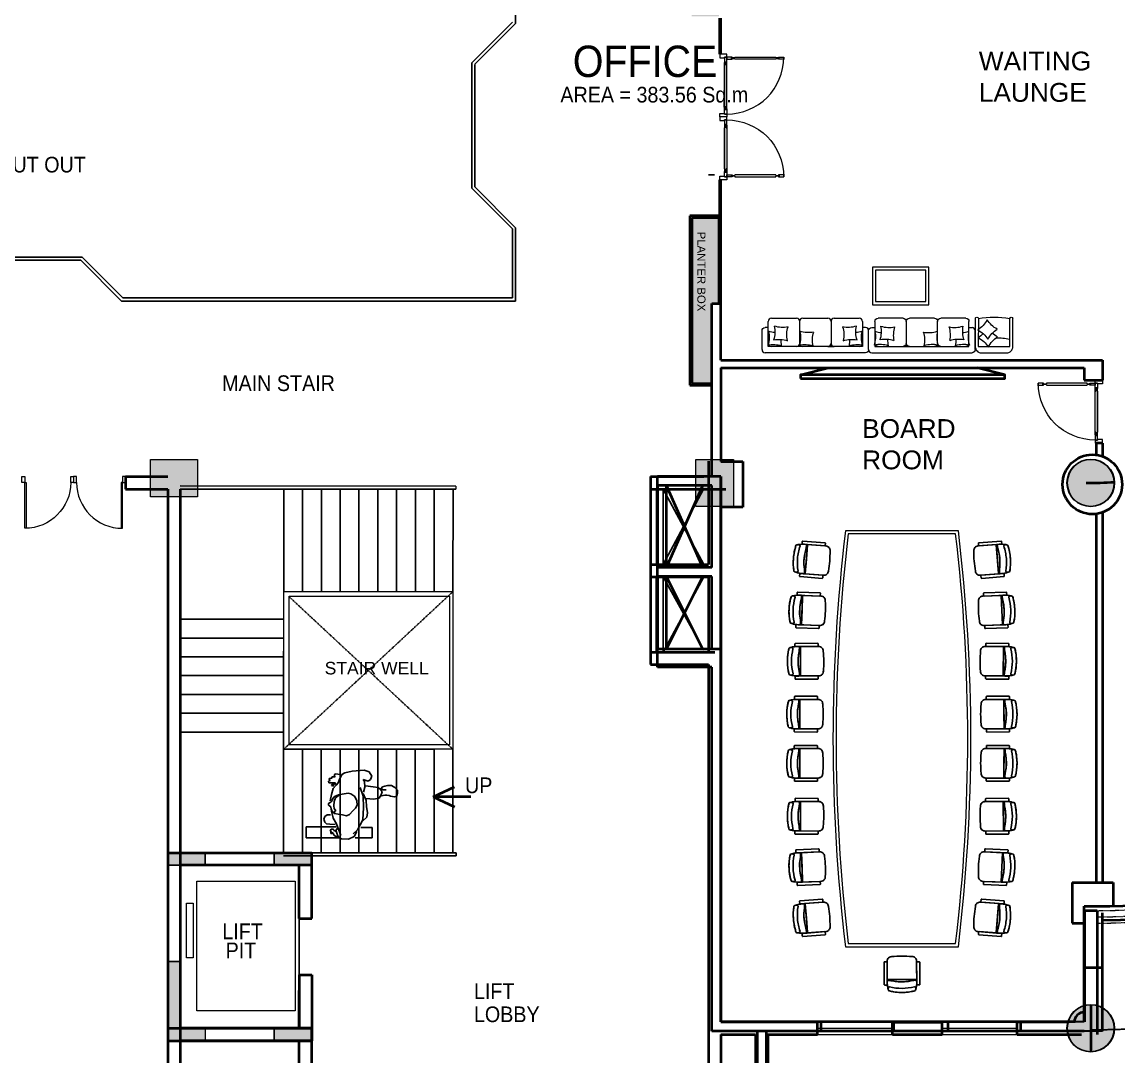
# Model space of a CAD drawing. Header units: inches. Extents: x 150067 to 167379, y -92057 to -49035.
# Drawn here: x 163583 to 165331, y -66422 to -64772 of the extents above; entities that cross this region are included whole.
import ezdxf

# ---------------------------------------------------------------- set-up
doc = ezdxf.new("R2010")
doc.units = ezdxf.units.IN
doc.header["$LTSCALE"] = 0.1
doc.header["$MEASUREMENT"] = 0
doc.linetypes.add('DASHED2', pattern=[0.375, 0.25, -0.125])
doc.linetypes.add('HIDDEN', pattern=[0.375, 0.25, -0.125])
for name, color, linetype, lineweight in [('_FURNITURE2', 30, 'Continuous', 25), ('DOOR', 10, 'Continuous', 15), ('FURN', 161, 'Continuous', 13), ('Layer4', 10, 'Continuous', 25), ('Plastered Wall', 1, 'Continuous', 0), ('STAIR', 142, 'Continuous', 25), ('thin ha', 253, 'Continuous', 5), ('wall', 6, 'Continuous', 40), ('win', 102, 'Continuous', 20)]:
    doc.layers.add(name, color=color, linetype=linetype, lineweight=lineweight)
for name, color, linetype in [('Doors & windows', 232, 'Continuous'), ('TEXT', 7, 'Continuous'), ('Wall IE', 1, 'Continuous')]:
    doc.layers.add(name, color=color, linetype=linetype)
doc.styles.add('1MM', font='arial.ttf', dxfattribs={"height": 1000})
doc.styles.add('DIM', font='arial.ttf', dxfattribs={"width": 0.7, "height": 1})
doc.styles.add('DUTCH', font='arial.ttf')

# ---------------------------------------------------------------- blocks, each defined once
blk = doc.blocks.new('A$C764D24B9')
at = {"layer": 'DOOR'}
for points in [[(0.056, 0.111), (0.083, 0.111), (0.083, 1), (0.056, 1)], [(0, 0), (0.056, 0), (0.056, 0.111), (0, 0.111)], [(0.944, 0), (1, 0), (1, 0.111), (0.944, 0.111)]]:
    blk.add_lwpolyline(points, close=True, dxfattribs=at)
blk.add_arc((0.056, 0.111), 0.889, 0, 90, dxfattribs=at)
blk = doc.blocks.new('col')
at = {"layer": 'Layer4', "linetype": 'Continuous', "ltscale": 0.1}
blk.add_hatch(color=256, dxfattribs=at).paths.add_polyline_path([(3474.816, -1756.199), (3474.816, -1755.999), (3475.416, -1755.999), (3475.416, -1756.199)])
blk.add_lwpolyline([(3474.816, -1756.199), (3474.816, -1755.999), (3475.416, -1755.999), (3475.416, -1756.199)], close=True, dxfattribs=at)
blk = doc.blocks.new('yttu')
at = {"layer": 'thin ha', "linetype": 'Continuous', "lineweight": 20, "ltscale": 0.1}
blk.add_hatch(color=2, dxfattribs=at).paths.add_polyline_path([(-6879.58, -1156.369), (-6878.83, -1156.369), (-6878.83, -1156.969), (-6879.58, -1156.969)])
at = {"layer": 'thin ha', "color": 2, "linetype": 'Continuous', "lineweight": 20, "ltscale": 0.1}
blk.add_lwpolyline([(-6879.58, -1156.369), (-6878.83, -1156.369), (-6878.83, -1156.969), (-6879.58, -1156.969)], close=True, dxfattribs=at)
blk = doc.blocks.new('chair')
at = {"layer": '_FURNITURE2', "color": 8}
for p, q in [((7.9, 23.5), (37.6, 23.6)), ((37.1, 23.1), (37.2, 0.1)), ((37.1, 23.1), (37.3, -22.9)), ((39.7, 23.6), (37.6, 23.6)), ((37.2, 0.1), (37.3, -22.9)), ((37.8, -23.4), (8, -23.5)), ((37.8, -23.4), (39.8, -23.4))]:
    blk.add_line(p, q, dxfattribs=at)
for points in [[(37.8, -23.4, -0.414214), (37.3, -22.9), (37.2, 0.1), (37.1, 23.1, -0.414214), (37.6, 23.6), (7.9, 23.5, 0.419548), (0.7, 16.2, 0.022912), (0, 0, 0.022912), (0.8, -16.2, 0.419548), (8, -23.5)], [(8.9, 27.7), (8.9, 24.3, 0.414214), (9.7, 23.5), (45.1, 23.7, 0.414214), (45.9, 24.5), (45.9, 27.9, 0.414214), (45.1, 28.7), (9.7, 28.5, 0.414214)], [(52.4, -21.9, -0.077586), (50.8, -21.6, -0.283971), (49.1, -20.2, -0.119234), (49.1, -19.8, 0.061068), (51.5, 0.2, 0.061068), (49, 20.1, -0.119234), (49, 20.6, -0.283971), (50.6, 22, -0.077586), (52.3, 22.2, 0.081923), (41.8, 23.6), (39.7, 23.6, 0.281832), (38.6, 21.8, 0.029927), (39.1, 16.7, -0.051852), (40.9, 0.1, -0.051852), (39.2, -16.4, 0.029927), (38.7, -21.6, 0.281832), (39.8, -23.4), (42, -23.4, 0.081807)], [(55.6, -20, 0.060704), (58, 0.2, 0.060704), (55.5, 20.4, 0.260235), (54.3, 21.8, 0.174496), (50.6, 22, 0.168162), (49.5, 21.3, 0.174383), (49, 20.1, -0.061068), (51.5, 0.2, -0.061068), (49.1, -19.8, 0.174383), (49.6, -21, 0.168162), (50.8, -21.6, 0.077586), (52.4, -21.9, 0.095616), (54.4, -21.5, 0.260235)], [(9.1, -27.7), (9.1, -24.3, -0.414214), (9.9, -23.5), (45.3, -23.3, -0.414214), (46.1, -24.1), (46.1, -27.5, -0.414214), (45.3, -28.3), (9.9, -28.5, -0.414214)]]:
    blk.add_lwpolyline(points, format="xyb", close=True, dxfattribs=at)
for centre, radius, start, end in [((7.9, 16.3), 7.19, 90.1926, 181.2342), ((37.6, 23.1), 0.5, 90.1926, 180.1926), ((37.6, 23.1), 0.5, 90.1926, 180.1926), ((41.3, 21.4), 2.81, 125.9737, 198.9777), ((40.6, 21.9), 2, 117.2343, 180.1926), ((94.1, 23.8), 55.6, 183.4433, 194.0328), ((43.6, -337.2), 360.9, 89.7595, 90.6257), ((40.7, -16.9), 40.8, 73.5597, 83.8214), ((52.7, 19.2), 3.03, 23.05, 97.5606), ((-26.2, -0.1), 84.2, 10.1638, 14.0877), ((176.8, 0.6), 176.8, 174.9426, 180.1927), ((176.8, 0.6), 176.8, 180.1924, 185.4425), ((-36.1, -0.1), 77.1, 355.7818, 7.7602), ((-26.2, -0.1), 84.2, 359.0156, 10.1638), ((8, -16.3), 7.19, 179.1509, 270.1926), ((75.6, -22.6), 36.8, 168.6979, 178.212), ((-39.6, 0.1), 80.6, 348.924, 355.8165), ((-26.2, -0.1), 84.2, 346.2974, 350.853), ((-26.2, -0.1), 84.2, 350.853, 359.0159), ((37.8, -22.9), 0.5, 180.1926, 270.1926), ((37.8, -22.9), 0.5, 180.1926, 270.1926), ((40.7, -21.6), 2, 175.7302, 243.1508), ((40.7, -21.6), 2, 180.1926, 243.1508), ((40.4, 491.2), 514.6, 269.9303, 270.4548), ((41.5, 15.4), 38.9, 274.4404, 282.2115), ((42.7, 9.1), 32.5, 282.5804, 287.4737), ((52.9, -19.1), 2.85, 259.9826, 340.177)]:
    blk.add_arc(centre, radius, start, end, dxfattribs=at)
blk = doc.blocks.new('Door 90')
at = {"layer": 'Doors & windows', "color": 7, "lineweight": 9, "ltscale": 24}
for p, q in [((-10.2, 86), (-10.2, 90)), ((0, 85), (-7, 85)), ((0, 90), (0, 85))]:
    blk.add_line(p, q, dxfattribs=at)
at = {"layer": 'Doors & windows', "color": 251, "lineweight": 9, "ltscale": 24}
for p, q in [((-10.2, 78.3), (-10.2, 11.7)), ((-7, 78.3), (-7, 11.7))]:
    blk.add_line(p, q, dxfattribs=at)
at = {"layer": 'Doors & windows', "color": 7, "lineweight": 9, "ltscale": 24}
for points in [[(-10.2, 90), (0, 90), (0, 85), (-7, 85), (-7, 86), (-10.2, 86), (-10.2, 90)], [(-85.4, 5), (-84.4, 5), (-84.4, 4), (-92, 4), (-92, 7.2), (-84.4, 7.2), (-84.4, 6.3), (-85.4, 6.3), (-85.4, 5)], [(-80.4, 6.2), (-85.4, 6.2), (-85.4, 5), (-80.4, 5)], [(-80.4, 6.2), (-80.4, 7.2), (-21.8, 7.2), (-21.8, 6.2)], [(-21.8, 5), (-21.8, 4), (-80.4, 4), (-80.4, 5)], [(-21.8, 5), (-16.8, 5), (-16.8, 6.2), (-21.8, 6.2)], [(-16.8, 5), (-17.8, 5), (-17.8, 4), (-10.2, 4), (-10.2, 7.2), (-17.8, 7.2), (-17.8, 6.3), (-16.8, 6.3), (-16.8, 5)], [(-10.2, 0), (0, 0), (0, 5), (-7, 5), (-7, 4), (-10.2, 4), (-10.2, 0)]]:
    blk.add_lwpolyline(points, dxfattribs=at)
at = {"layer": 'Doors & windows', "color": 251, "lineweight": 9, "ltscale": 24}
for points in [[(-9.2, 79.3), (-9.2, 78.3), (-10.2, 78.3), (-10.2, 85.9), (-7, 85.9), (-7, 78.3), (-7.9, 78.3), (-7.9, 79.3), (-9.2, 79.3)], [(-9.2, 74.3), (-9.2, 79.3), (-8, 79.3), (-8, 74.3)], [(-9.2, 74.3), (-10.2, 74.3), (-10.2, 15.7), (-9.2, 15.7)], [(-8, 15.7), (-7, 15.7), (-7, 74.3), (-8, 74.3)], [(-9.2, 10.7), (-9.2, 11.7), (-10.2, 11.7), (-10.2, 4.1), (-7, 4.1), (-7, 11.7), (-7.9, 11.7), (-7.9, 10.7), (-9.2, 10.7)], [(-8, 15.7), (-8, 10.7), (-9.2, 10.7), (-9.2, 15.7)]]:
    blk.add_lwpolyline(points, dxfattribs=at)
at = {"layer": 'Doors & windows', "color": 1, "lineweight": 9, "ltscale": 24}
blk.add_arc((-10.2, 4), 81.8, 90, 180, dxfattribs=at)
at = {"layer": 'Plastered Wall', "lineweight": 9, "ltscale": 24}
blk.add_line((-10.2, 4.1), (-10.2, 4), dxfattribs=at)
blk = doc.blocks.new('A$C35A45959')
at = {"layer": 'Doors & windows', "ltscale": 75, "xscale": 0.7777777777773736, "yscale": 0.7777777777773736, "zscale": 0.7777777777773736, "rotation": 270}
blk.add_blockref('Door 90', (0, 0), dxfattribs=at)
blk = doc.blocks.new('3seat')
at = {"layer": 'FURN'}
for p, q in [((-65, 55), (-65, 20)), ((-20, 60), (-60, 60)), ((-15, 55), (-15, 20)), ((30, 60), (-10, 60)), ((35, 20), (35, 55)), ((80, 60), (40, 60)), ((85, 20), (85, 55)), ((-75, 10), (-75, 40)), ((-70, 45), (-65, 45)), ((-65, 45), (-65, 15)), ((85, 15), (85, 45)), ((85, 45), (90, 45)), ((95, 10), (95, 40)), ((-70, 5), (90, 5)), ((-65, 15), (85, 15)), ((-60, 15), (-20, 15)), ((-10, 15), (-20, 15)), ((-10, 15), (30, 15))]:
    blk.add_line(p, q, dxfattribs=at)
at = {"layer": 'FURN', "color": 1, "extrusion": (0.000552574, -0.000613507, 1)}
for centre, start, end in [((-104.8, 30.2, -5.9), 341.6152, 12.482), ((-51.6, 78.2, -5.9), 251.6152, 265.9556), ((-95.7, 38.4, -5.9), 341.6152, 12.482), ((-42.4, 86.5, -5.9), 251.6152, 282.482), ((5.6, 33.2, -5.9), 161.6152, 192.482), ((-56.8, -23.1, -5.9), 71.6152, 102.482), ((-47.6, -14.9, -5.9), 71.6152, 102.482), ((-3.5, 24.9, -5.9), 178.1416, 192.482)]:
    blk.add_arc(centre, 41.2, start, end, dxfattribs=at)
at = {"layer": 'FURN', "color": 1, "extrusion": (-0.000552574, -0.000613507, 1)}
for centre, start, end in [((21.6, 78.2, -5.9), 257.518, 288.3848), ((-26.5, 24.9, -5.9), 347.518, 18.3848), ((74.8, 30.2, -5.9), 167.518, 198.3848), ((62.4, 86.5, -5.9), 257.518, 288.3848), ((14.4, 33.2, -5.9), 347.518, 18.3848), ((115.7, 38.4, -5.9), 167.518, 198.3848), ((71.6, 78.2, -5.9), 274.0444, 288.3848), ((124.8, 30.2, -5.9), 167.518, 198.3848), ((26.8, -23.1, -5.9), 77.518, 108.3848), ((67.6, -14.9, -5.9), 77.518, 108.3848), ((23.5, 24.9, -5.9), 347.518, 1.8584), ((76.8, -23.1, -5.9), 77.518, 108.3848)]:
    blk.add_arc(centre, 41.2, start, end, dxfattribs=at)
at = {"layer": 'FURN', "extrusion": (0, 0, -1)}
for centre, major_axis, start_param, end_param in [((-60, 55), (-3.54, 3.54), 5.497787, 7.068583), ((-20, 55), (3.54, 3.54), -0.785398, 0.785398), ((-10, 55), (-3.54, 3.54), 5.497787, 7.068583), ((30, 55), (3.54, 3.54), -0.785398, 0.785398), ((40, 55), (-3.54, 3.54), 5.497787, 7.068583), ((80, 55), (3.54, 3.54), -0.785398, 0.785398), ((-70, 40), (-3.54, 3.54), 5.497787, 7.068583), ((-60, 20), (3.54, 3.54), 2.356194, 3.926991), ((-20, 20), (-3.54, 3.54), 2.356194, 3.926991), ((-10, 20), (3.54, 3.54), 2.356194, 3.926991), ((30, 20), (-3.54, 3.54), 2.356194, 3.926991), ((40, 20), (3.54, 3.54), 2.356194, 3.926991), ((80, 20), (-3.54, 3.54), 2.356194, 3.926991), ((90, 10), (-3.54, 3.54), 2.356194, 3.926991)]:
    blk.add_ellipse(centre, major_axis=major_axis, ratio=1, start_param=start_param, end_param=end_param, dxfattribs=at)
at = {"layer": 'FURN'}
for centre, start_param, end_param in [((90, 40), 5.497787, 7.068583), ((-70, 10), 2.356194, 3.926991)]:
    blk.add_ellipse(centre, major_axis=(3.54, 3.54), ratio=1, start_param=start_param, end_param=end_param, dxfattribs=at)
blk = doc.blocks.new('Single')
at = {"layer": 'FURN'}
for p, q in [((-25, 10), (-25, 55)), ((25, 55), (25, 10)), ((25, 10), (-25, 10))]:
    blk.add_line(p, q, dxfattribs=at)
blk.add_lwpolyline([(30, 55), (30, 10, -0.414214), (20, 0), (-20, 0, -0.414214), (-30, 10), (-30, 55)], format="xyb", dxfattribs=at)
for centre, radius, start, end in [((-27.5, 54.1), 2.66, 20.0803, 159.9197), ((-0.3, -118.4), 175.2, 81.7047, 98.1127), ((27.5, 54.1), 2.66, 20.0803, 159.9197)]:
    blk.add_arc(centre, radius, start, end, dxfattribs=at)
at = {"layer": 'FURN', "color": 1, "extrusion": (0.000824895, -3.57462e-05, 1)}
for centre, radius, start, end in [((-23.9, 74.5, -11.7), 41.2, 297.1251, 327.9919), ((47.8, 71.4, -11.7), 41.2, 207.1251, 237.9919), ((-27, 2.8, -11.7), 41.2, 27.1251, 57.9919), ((44.7, -0.2, -11.7), 41.2, 117.1251, 147.9919), ((-8.8, -39.3, 0), 63.2, 84.5244, 104.8114), ((-24.4, 62.2, -11.7), 41.2, 297.1251, 311.4654), ((-27.5, -9.5, -11.7), 41.2, 27.1251, 57.9919), ((44.2, -12.5, -11.7), 41.2, 117.1251, 147.9919), ((47.2, 59.1, -11.7), 41.2, 223.6515, 237.9919)]:
    blk.add_arc(centre, radius, start, end, dxfattribs=at)
blk = doc.blocks.new('R101')
at = {"color": 0, "linetype": 'ByBlock'}
for p, q in [((-262, 865), (-297, 810)), ((-199, 886), (-262, 865)), ((-48, 876), (-199, 886)), ((45, 855), (-48, 876)), ((82, 831), (45, 855)), ((98, 831), (169, 839)), ((169, 839), (180, 820)), ((-297, 810), (-281, 770)), ((-281, 770), (-249, 749)), ((-249, 749), (-188, 767)), ((-204, 743), (-209, 672)), ((-188, 767), (-204, 743)), ((116, 762), (82, 831)), ((127, 728), (116, 762)), ((156, 698), (127, 728)), ((193, 656), (156, 698)), ((209, 728), (164, 725)), ((164, 725), (177, 706)), ((180, 820), (169, 804)), ((169, 804), (206, 802)), ((177, 706), (209, 704)), ((212, 791), (204, 788)), ((204, 788), (243, 780)), ((206, 802), (212, 791)), ((246, 728), (209, 728)), ((209, 704), (212, 691)), ((243, 773), (230, 757)), ((230, 757), (251, 746)), ((243, 780), (243, 773)), ((251, 746), (246, 728)), ((-622, 632), (-588, 669)), ((-622, 590), (-622, 632)), ((-614, 558), (-622, 590)), ((-583, 548), (-614, 558)), ((-588, 669), (-548, 693)), ((-535, 556), (-583, 548)), ((-548, 693), (-495, 693)), ((-516, 566), (-535, 556)), ((-487, 571), (-516, 566)), ((-495, 693), (-463, 685)), ((-463, 571), (-487, 571)), ((-445, 640), (-479, 640)), ((-463, 685), (-432, 675)), ((-418, 561), (-463, 571)), ((-408, 651), (-445, 640)), ((-432, 675), (-416, 653)), ((-413, 640), (-429, 611)), ((-429, 611), (-416, 577)), ((-416, 577), (-392, 534)), ((-376, 669), (-413, 640)), ((-313, 677), (-376, 669)), ((-217, 688), (-313, 677)), ((-188, 590), (-225, 503)), ((-209, 672), (-191, 609)), ((-188, 558), (-191, 413)), ((-148, 669), (-188, 558)), ((-33, 586), (-83, 554)), ((4, 597), (-33, 586)), ((53, 588), (4, 597)), ((79, 582), (53, 588)), ((123, 577), (79, 582)), ((164, 537), (111, 574)), ((165, 558), (123, 577)), ((194, 539), (165, 558)), ((212, 691), (185, 683)), ((214, 579), (193, 656)), ((230, 500), (214, 579)), ((-392, 534), (-321, 519)), ((-321, 519), (-220, 527)), ((-228, 426), (-241, 347)), ((-225, 503), (-228, 426)), ((-106, 500), (-112, 443)), ((-112, 443), (-89, 408)), ((-83, 554), (-106, 500)), ((180, 492), (164, 537)), ((185, 437), (180, 492)), ((180, 402), (185, 437)), ((207, 507), (194, 539)), ((214, 492), (207, 507)), ((212, 368), (222, 423)), ((222, 484), (214, 492)), ((216, 398), (223, 421)), ((246, 471), (222, 484)), ((223, 421), (237, 437)), ((237, 437), (250, 446)), ((253, 457), (246, 471)), ((250, 446), (253, 457)), ((-241, 347), (-233, 291)), ((-233, 291), (-183, 246)), ((-191, 413), (-183, 257)), ((-89, 408), (-58, 374)), ((-58, 374), (-14, 325)), ((-14, 325), (24, 308)), ((24, 308), (76, 320)), ((76, 320), (127, 332)), ((127, 332), (177, 340)), ((148, 206), (193, 278)), ((159, 373), (180, 402)), ((172, 368), (159, 373)), ((180, 355), (172, 368)), ((172, 339), (180, 355)), ((177, 340), (203, 366)), ((193, 278), (212, 368)), ((203, 366), (216, 398)), ((225, 320), (270, 323)), ((270, 323), (299, 299)), ((299, 299), (310, 267)), ((-302, 162), (-159, 162)), ((-302, 32), (-302, 162)), ((-183, 257), (-114, 130)), ((95, 58), (148, 206)), ((159, 124), (137, 151)), ((153, 169), (532, 169)), ((235, 204), (167, 199)), ((185, 124), (190, 140)), ((190, 140), (217, 140)), ((217, 140), (230, 122)), ((275, 206), (235, 204)), ((299, 228), (275, 206)), ((310, 267), (299, 228)), ((532, 169), (532, 32)), ((-88, 32), (-302, 32)), ((-114, 130), (-61, 80)), ((-106, 109), (-74, 48)), ((-74, 48), (0, 13)), ((0, 13), (87, 16)), ((87, 16), (130, 45)), ((532, 32), (116, 32)), ((161, 50), (122, 42)), ((130, 45), (148, 103)), ((148, 103), (159, 124)), ((185, 66), (161, 50)), ((164, 114), (185, 124)), ((188, 85), (185, 66)), ((212, 103), (188, 85)), ((196, 85), (222, 85)), ((230, 122), (212, 103)), ((222, 114), (214, 114)), ((222, 85), (222, 114))]:
    blk.add_line(p, q, dxfattribs=at)

msp = doc.modelspace()

# ---------------------------------------------------------------- hatches: boundary and pattern name
at = {"layer": 'Layer4', "linetype": 'Continuous', "ltscale": 0.1}
h = msp.add_hatch(color=7, dxfattribs=at)
edge = h.paths.add_edge_path()
edge.add_arc((165287.63, -65507.34), 37.5, 0, 360)
msp.add_hatch(color=256, dxfattribs=at).paths.add_polyline_path([(163835.05, -66397.3), (163815.05, -66397.3), (163815.05, -66270.63), (163835.05, -66270.63)])
msp.add_hatch(color=256, dxfattribs=at).paths.add_polyline_path([(163835.05, -66397.3), (163815.05, -66397.3), (163815.05, -66270.63), (163835.05, -66270.63)])
h = msp.add_hatch(color=7, dxfattribs=at)
edge = h.paths.add_edge_path()
edge.add_arc((165287.63, -66377.34), 37.5, 0, 360)
h = msp.add_hatch(color=7, dxfattribs=at)
edge = h.paths.add_edge_path()
edge.add_arc((165287.63, -66377.34), 37.5, 0, 360)
at = {"layer": 'thin ha', "linetype": 'Continuous', "lineweight": 20, "ltscale": 0.1}
h = msp.add_hatch(color=2, dxfattribs=at)
edge = h.paths.add_edge_path()
edge.add_arc((165287.63, -65507.34), 38, 0, 360)
for points in [[(163875.05, -66097.38), (163875.05, -66117.38), (163815.05, -66117.38), (163815.05, -66097.38)], [(164045.05, -66097.38), (164045.05, -66117.38), (163985.05, -66117.38), (163985.05, -66097.38)], [(163875.05, -66377.3), (163875.05, -66397.3), (163815.05, -66397.3), (163815.05, -66377.3)], [(164045.05, -66377.38), (164045.05, -66397.38), (163985.05, -66397.38), (163985.05, -66377.38)]]:
    msp.add_hatch(color=2, dxfattribs=at).paths.add_polyline_path(points)
h = msp.add_hatch(color=2, dxfattribs=at)
edge = h.paths.add_edge_path()
edge.add_arc((165287.63, -66377.38), 38, 0, 360)
at = {"layer": 'wall'}
h = msp.add_hatch(dxfattribs=at)
h.set_pattern_fill('GRASS', color=256, scale=10)
h.set_pattern_definition([(90, (156008.7636, -61199.197), (-7.071068, 7.071068), [1.875, -12.267136]), (45, (156008.764, -61199.197), (-7.071068, 7.071068), [1.875, -8.125]), (135, (156008.764, -61199.197), (-7.071068, -7.071068), [1.875, -8.125])])
h.paths.add_polyline_path([(164651.15, -64762.96), (164694.63, -64762.96), (164694.63, -64656.24), (164683.15, -64656.24), (164683.15, -64528.67), (164651.15, -64528.67)])
h.paths.add_polyline_path([(164683.15, -65221.19), (164694.63, -65221.19), (164694.63, -65084.47), (164651.15, -65084.47), (164651.15, -65348.75), (164683.15, -65348.75)])
h.paths.add_polyline_path([(164676.17, -64581.76), (164676.17, -64721.98), (164656.67, -64721.98), (164656.67, -64581.76)], flags=24)
h.paths.add_polyline_path([(164676.17, -65103.36), (164676.17, -65243.57), (164656.67, -65243.57), (164656.67, -65103.36)], flags=24)

# ---------------------------------------------------------------- linework, layer by layer
at = {"layer": 'DOOR', "linetype": 'Continuous', "ltscale": 0.1}
for p, q in [((164000.06, -65680.85, 23680.86), (164270.15, -65680.83, 23680.86)), ((164000.06, -65680.83, 23680.86), (164000.06, -65932.35, 23680.86)), ((164000.06, -65680.85, 23680.86), (164270.15, -65680.83, 23680.86)), ((164008.71, -65687.88, 23680.86), (164264.8, -65687.85, 23680.86)), ((164008.71, -65925.37, 23680.86), (164008.71, -65687.88, 23680.86)), ((164264.8, -65687.85, 23680.86), (164264.8, -65925.36, 23680.86)), ((164270.15, -65680.83, 23680.86), (164270.16, -65932.31, 23691.67)), ((164000.06, -65724.86, 23680.86), (164000.06, -65932.35, 23680.86)), ((164000.06, -65932.35, 23680.86), (164000.06, -65775.85, 23680.86)), ((164000.06, -65932.35, 23680.86), (164000.06, -65775.85, 23680.86)), ((164270.06, -65932.34, 23680.86), (164000.06, -65932.35, 23680.86)), ((164000.06, -65932.35, 23680.86), (164240.06, -65932.35, 23680.86)), ((164000.06, -65932.35, 23680.86), (164240.06, -65932.35, 23680.86)), ((164264.8, -65925.36, 23680.86), (164008.71, -65925.37, 23680.86))]:
    msp.add_line(p, q, dxfattribs=at)
at = {"layer": 'FURN', "elevation": 23680.78}
msp.add_lwpolyline([(165029.44, -65223.11), (165029.44, -65163.11), (164939.44, -65163.11), (164939.44, -65223.11)], close=True, dxfattribs=at)
at = {"layer": 'FURN', "color": 1, "elevation": 23680.78}
msp.add_lwpolyline([(165024.44, -65218.11), (165024.44, -65168.11), (164944.44, -65168.11), (164944.44, -65218.11)], close=True, dxfattribs=at)
at = {"layer": 'FURN', "linetype": 'Continuous', "ltscale": 0.1, "elevation": 23680.78, "flags": 128}
msp.add_lwpolyline([(164896.32, -66247.27), (165076.32, -66247.27, 0.0602799), (165076.32, -65583.75), (164896.32, -65583.75, 0.0602799), (164896.32, -66247.27)], format="xyb", dxfattribs=at)
at = {"layer": 'FURN', "color": 1, "linetype": 'Continuous', "ltscale": 0.1, "elevation": 23680.78, "flags": 128}
msp.add_lwpolyline([(164900.59, -66242.27), (165072.05, -66242.27, 0.0589679), (165072.05, -65588.75), (164900.59, -65588.75, 0.0589679)], format="xyb", close=True, dxfattribs=at)
at = {"layer": 'Layer4', "linetype": 'Continuous', "ltscale": 0.1}
for p, q in [((164370.13, -64657.34, 23680.86), (164370.13, -64774.41, 23680.86)), ((164365.13, -64772.34, 23680.86), (164300.13, -64837.34, 23680.86)), ((164370.13, -64774.41, 23680.86), (164305.13, -64839.41, 23680.86)), ((164300.13, -64837.34, 23680.86), (164300.13, -65037.34, 23680.86)), ((164305.13, -64839.93, 23680.86), (164305.13, -65035.27, 23680.86)), ((164677.59, -65016.07, 23680.86), (164687.59, -65016.07, 23680.86)), ((164365.13, -65102.34, 23680.86), (164300.13, -65037.34, 23680.86)), ((164370.13, -65100.27, 23680.86), (164305.13, -65035.27, 23680.86)), ((164365.13, -65102.34, 23680.86), (164365.13, -65212.34, 23680.86)), ((164370.13, -65100.27, 23680.86), (164370.13, -65217.34, 23680.86)), ((163678.69, -65147.34, 23684.13), (163478.69, -65147.34, 23684.13)), ((163743.69, -65212.34, 23684.13), (163678.69, -65147.34, 23684.13)), ((163676.61, -65152.34, 23684.13), (163480.76, -65152.34, 23684.13)), ((163741.61, -65217.34, 23684.13), (163676.61, -65152.34, 23684.13)), ((163741.61, -65217.34, 23684.13), (164370.13, -65217.34, 23680.86)), ((163743.69, -65212.34, 23684.13), (164365.13, -65212.34, 23680.86)), ((164274.76, -65512.36, 23680.86), (163835.09, -65512.34, 23680.86)), ((164274.76, -65517.36, 23680.86), (163835.09, -65517.34, 23680.86)), ((164274.76, -65517.36, 23680.86), (163835.09, -65517.34, 23680.86)), ((164594.88, -65637.34, 23680.86), (164594.88, -65517.34, 23680.86)), ((164605.28, -65517.34, 23680.86), (164605.28, -65637.34, 23680.86)), ((164669.91, -65517.34, 23680.86), (164605.28, -65637.34, 23680.86)), ((164605.28, -65517.34, 23680.86), (164670.28, -65637.34, 23680.86)), ((164594.53, -65777.34, 23680.86), (164594.53, -65657.34, 23680.86)), ((164605.28, -65657.34, 23680.86), (164605.28, -65777.34, 23680.86)), ((164670.28, -65657.34, 23680.86), (164605.28, -65777.34, 23680.86)), ((164605.28, -65657.34, 23680.86), (164670.28, -65774.46, 23680.86)), ((164000.06, -66097.35, 23691.67), (164275.14, -66097.32, 23691.67)), ((164000.06, -66097.35, 23691.67), (164275.14, -66097.32, 23691.67)), ((164000.06, -66102.35, 23691.67), (164275.14, -66102.32, 23691.67)), ((164000.06, -66102.35, 23691.67), (164275.14, -66102.32, 23691.67)), ((164275.14, -66097.32, 23691.67), (164275.14, -66102.32, 23691.67)), ((164275.14, -66097.32, 23691.67), (164275.14, -66102.32, 23691.67)), ((164025.09, -66202.3, 23680.86), (164025.09, -66292.3, 23680.86)), ((164025.09, -66202.3, 23680.86), (164025.09, -66292.3, 23680.86))]:
    msp.add_line(p, q, dxfattribs=at)
at = {"layer": 'Layer4', "color": 1, "linetype": 'HIDDEN', "ltscale": 35}
for p, q in [((164270.15, -65680.83, 23680.86), (164000.06, -65932.32, 23691.67)), ((164000.06, -65680.83, 23680.86), (164000.09, -65680.85, 23680.86)), ((164008.71, -65688.88, 23681.21), (164270.06, -65932.31, 23691.67))]:
    msp.add_line(p, q, dxfattribs=at)
at = {"layer": 'Layer4', "linetype": 'Continuous', "ltscale": 0.1}
for points, elevation in [([(163835.05, -66397.3), (163815.05, -66397.3), (163815.05, -66270.63), (163835.05, -66270.63)], 23670.06), ([(163835.05, -66397.3), (163815.05, -66397.3), (163815.05, -66270.63), (163835.05, -66270.63)], 23670.06), ([(163835.09, -66397.3), (163815.09, -66397.3), (163815.09, -66270.63), (163835.09, -66270.63)], 23680.86), ([(163835.09, -66397.3), (163815.09, -66397.3), (163815.09, -66270.63), (163835.09, -66270.63)], 23680.86)]:
    msp.add_lwpolyline(points, close=True, dxfattribs=dict(at, elevation=elevation))
at = {"layer": 'Layer4', "color": 7, "linetype": 'Continuous', "ltscale": 0.1}
for centre in [(165287.63, -65507.34, 23680.86), (165287.63, -66377.34, 23680.86), (165287.63, -66377.34, 23680.86)]:
    msp.add_circle(centre, 37.5, dxfattribs=at)
at = {"layer": 'Layer4', "color": 1, "linetype": 'HIDDEN', "ltscale": 2500}
msp.add_arc((165287.63, -64937.34, 23680.86), 1442.5, 270, 90, dxfattribs=at)
at = {"layer": 'Layer4', "color": 1, "linetype": 'HIDDEN', "ltscale": 35}
msp.add_arc((165287.63, -64937.34, 23680.86), 1442.5, 270, 330, dxfattribs=at)
at = {"layer": 'STAIR', "linetype": 'Continuous', "ltscale": 0.1}
for p, q in [((164000.26, -65517.35, 23680.86), (164000.26, -65680.85, 23680.86)), ((164030.26, -65517.35, 23680.86), (164030.26, -65680.85, 23680.86)), ((164030.26, -65517.35, 23680.86), (164030.26, -65680.85, 23680.86)), ((164060.26, -65517.35, 23680.86), (164060.26, -65680.85, 23680.86)), ((164060.26, -65517.35, 23680.86), (164060.26, -65680.85, 23680.86)), ((164090.26, -65517.35, 23680.86), (164090.26, -65680.85, 23680.86)), ((164090.26, -65517.35, 23680.86), (164090.26, -65680.85, 23680.86)), ((164120.26, -65517.35, 23680.86), (164120.26, -65680.85, 23680.86)), ((164120.26, -65517.35, 23680.86), (164120.26, -65680.85, 23680.86)), ((164150.26, -65517.35, 23680.86), (164150.26, -65680.85, 23680.86)), ((164150.26, -65517.35, 23680.86), (164150.26, -65680.85, 23680.86)), ((164180.26, -65517.35, 23680.86), (164180.26, -65680.85, 23680.86)), ((164180.26, -65517.35, 23680.86), (164180.26, -65680.85, 23680.86)), ((164210.26, -65517.35, 23680.86), (164210.26, -65680.85, 23680.86)), ((164210.26, -65517.35, 23680.86), (164210.26, -65680.85, 23680.86)), ((164240.23, -65517.37, 23680.86), (164240.15, -65680.85, 23680.86)), ((164240.23, -65517.37, 23680.86), (164240.15, -65680.85, 23680.86)), ((164240.26, -65517.35, 23680.86), (164240.26, -65680.85, 23680.86)), ((164240.26, -65517.35, 23680.86), (164240.26, -65680.85, 23680.86)), ((164270.23, -65517.39, 23680.86), (164270.15, -65680.85, 23680.86)), ((164270.23, -65517.39, 23680.86), (164270.15, -65680.85, 23680.86)), ((164000.06, -65724.86, 23680.86), (163835.09, -65724.86, 23680.86)), ((164000.06, -65724.86, 23680.86), (163835.09, -65724.86, 23680.86)), ((164000.06, -65724.86, 23680.86), (163835.09, -65724.86, 23680.86)), ((164000.06, -65724.86, 23680.86), (163835.09, -65724.86, 23680.86)), ((164000.06, -65754.86, 23680.86), (163835.09, -65754.86, 23680.86)), ((164000.06, -65754.86, 23680.86), (163835.09, -65754.86, 23680.86)), ((164000.06, -65754.86, 23680.86), (163835.09, -65754.86, 23680.86)), ((164000.06, -65754.86, 23680.86), (163835.09, -65754.86, 23680.86)), ((164000.06, -65784.86, 23680.86), (163835.09, -65784.86, 23680.86)), ((164000.06, -65784.86, 23680.86), (163835.09, -65784.86, 23680.86)), ((164000.06, -65784.86, 23680.86), (163835.09, -65784.86, 23680.86)), ((164000.06, -65784.86, 23680.86), (163835.09, -65784.86, 23680.86)), ((164000.06, -65814.86, 23680.86), (163835.09, -65814.86, 23680.86)), ((164000.06, -65814.86, 23680.86), (163835.09, -65814.86, 23680.86)), ((164000.06, -65814.86, 23680.86), (163835.09, -65814.86, 23680.86)), ((164000.06, -65814.86, 23680.86), (163835.09, -65814.86, 23680.86)), ((164000.06, -65844.86, 23680.86), (163835.09, -65844.86, 23680.86)), ((164000.06, -65844.86, 23680.86), (163835.09, -65844.86, 23680.86)), ((164000.06, -65844.86, 23680.86), (163835.09, -65844.86, 23680.86)), ((164000.06, -65844.86, 23680.86), (163835.09, -65844.86, 23680.86)), ((164000.06, -65874.86, 23680.86), (163835.09, -65874.86, 23680.86)), ((164000.06, -65904.86, 23680.86), (163835.09, -65904.86, 23680.86)), ((164000.06, -66097.34, 23680.86), (164000.06, -65932.35, 23680.86)), ((164030.06, -65932.35, 23680.86), (164030.06, -66097.35, 23680.86)), ((164030.06, -65932.35, 23680.86), (164030.06, -66097.35, 23680.86)), ((164060.06, -65932.35, 23680.86), (164060.06, -66097.35, 23680.86)), ((164060.06, -65932.35, 23680.86), (164060.06, -66097.35, 23680.86)), ((164090.06, -65932.35, 23680.86), (164090.06, -66097.35, 23680.86)), ((164090.06, -65932.35, 23680.86), (164090.06, -66097.35, 23680.86)), ((164120.06, -65932.35, 23680.86), (164120.06, -66097.35, 23680.86)), ((164120.06, -65932.35, 23680.86), (164120.06, -66097.35, 23680.86)), ((164150.06, -65932.35, 23680.86), (164150.06, -66097.35, 23680.86)), ((164150.06, -65932.35, 23680.86), (164150.06, -66097.35, 23680.86)), ((164180.06, -65932.35, 23680.86), (164180.06, -66097.35, 23680.86)), ((164180.06, -65932.35, 23680.86), (164180.06, -66097.35, 23680.86)), ((164210.06, -65932.35, 23680.86), (164210.06, -66097.35, 23680.86)), ((164210.06, -65932.35, 23680.86), (164210.06, -66097.35, 23680.86)), ((164240.06, -65932.35, 23680.86), (164240.06, -66097.35, 23680.86)), ((164240.06, -65932.35, 23680.86), (164240.06, -66097.35, 23680.86)), ((164270.06, -65932.35, 23680.86), (164269.98, -66097.35, 23680.86)), ((164270.06, -65932.35, 23680.86), (164269.98, -66097.35, 23680.86))]:
    msp.add_line(p, q, dxfattribs=at)
at = {"layer": 'thin ha', "color": 2, "linetype": 'Continuous', "lineweight": 20, "ltscale": 0.1}
for points, elevation in [([(163875.05, -66097.38), (163875.05, -66117.38), (163815.05, -66117.38), (163815.05, -66097.38)], 23691.67), ([(164045.05, -66097.38), (164045.05, -66117.38), (163985.05, -66117.38), (163985.05, -66097.38)], 23691.67), ([(163875.05, -66377.3), (163875.05, -66397.3), (163815.05, -66397.3), (163815.05, -66377.3)], 23680.86), ([(164045.05, -66377.38), (164045.05, -66397.38), (163985.05, -66397.38), (163985.05, -66377.38)], 23691.67)]:
    msp.add_lwpolyline(points, close=True, dxfattribs=dict(at, elevation=elevation))
for centre in [(165287.63, -65507.34, 23680.86), (165287.63, -66377.38, 23680.86)]:
    msp.add_circle(centre, 38, dxfattribs=at)
at = {"layer": 'wall'}
for p, q in [((164695.63, -64823.71, 23680.78), (164695.63, -64765.96, 23680.78)), ((164697.63, -64823.71, 23680.78), (164697.63, -64765.96, 23680.78)), ((164695.63, -65081.47, 23680.78), (164695.63, -65023.71, 23680.78)), ((164697.63, -65081.47, 23680.78), (164697.63, -65023.71, 23680.78)), ((164697.63, -65081.47, 23680.78), (164648.15, -65081.47, 23680.78)), ((164648.15, -65081.47, 23680.78), (164648.15, -65351.75, 23680.78)), ((164694.63, -65084.47, 23680.78), (164651.15, -65084.47, 23680.78)), ((164651.15, -65084.47, 23680.78), (164651.15, -65348.75, 23680.78)), ((164694.63, -65221.19, 23680.78), (164694.63, -65084.47, 23680.78)), ((164697.63, -65221.19, 23680.78), (164697.63, -65081.47, 23680.78)), ((164683.15, -65221.19, 23680.78), (164697.63, -65221.19, 23680.78)), ((164697.63, -65323.75, 23680.78), (164697.63, -65473.27, 23680.78)), ((164824.42, -65334.83, 23680.78), (164868.43, -65323.75, 23680.78)), ((165150.51, -65334.83, 23680.78), (165106.5, -65323.75, 23680.78)), ((164648.15, -65351.75, 23680.78), (164683.15, -65351.75, 23680.78)), ((164651.15, -65348.75, 23680.78), (164683.15, -65348.75, 23680.78)), ((165277.07, -65343.75, 23680.78), (165306.04, -65343.75, 23680.78)), ((164697.63, -65473.27, 23680.78), (164732.63, -65473.27, 23680.78)), ((164732.63, -65473.27, 23680.78), (164732.63, -65546.27, 23680.78)), ((164732.63, -65546.27, 23680.78), (164697.63, -65546.27, 23680.78)), ((165258.07, -66144.65, 23680.78), (165323.07, -66144.65, 23680.78)), ((165258.07, -66144.65, 23680.78), (165258.07, -66209.65, 23680.78)), ((165323.07, -66144.65, 23680.78), (165323.07, -66182.5, 23680.78)), ((165258.07, -66209.65, 23680.78), (165277.07, -66209.65, 23680.78))]:
    msp.add_line(p, q, dxfattribs=at)
at = {"layer": 'wall', "linetype": 'Continuous', "ltscale": 0.1}
for p, q in [((164683.15, -65497.27, 23680.78), (164683.15, -65221.19, 23680.78)), ((164697.63, -65311.75, 23680.78), (164697.63, -65221.19, 23680.78)), ((164697.63, -65311.75, 23680.78), (165306.04, -65311.75, 23680.78)), ((164697.63, -65323.75, 23680.78), (165277.07, -65323.75, 23680.78)), ((165277.07, -65323.75, 23680.78), (165277.07, -65343.75, 23680.78)), ((164677.74, -65472.64, 23680.86), (164677.74, -65637.34, 23680.86)), ((163747.59, -65497.34, 23680.86), (163747.59, -65517.34, 23680.86)), ((163747.59, -65497.34, 23680.86), (163815.09, -65497.34, 23680.86)), ((163747.59, -65497.34, 23680.86), (163747.59, -65517.34, 23680.86)), ((164585.28, -65497.34, 23680.86), (164585.28, -65797.34, 23680.86)), ((164585.28, -65497.34, 23680.86), (164585.28, -65797.34, 23680.86)), ((164585.28, -65497.34, 23680.86), (164670.28, -65497.34, 23680.86)), ((164590.28, -65497.34, 23680.86), (164670.28, -65497.34, 23680.86)), ((164677.74, -65497.34, 23680.86), (164677.74, -65497.34, 23680.86)), ((164677.74, -65497.34, 23680.86), (164677.74, -65497.34, 23680.86)), ((164697.59, -66367.34, 23680.86), (164697.59, -65497.34, 23680.86)), ((163747.59, -65517.34, 23680.86), (163815.09, -65517.34, 23680.86)), ((163815.09, -65517.34, 23680.86), (163815.09, -66582.34, 23680.86)), ((163815.09, -65517.34, 23680.86), (163815.09, -66582.34, 23680.86)), ((163815.09, -65517.34, 23680.86), (163815.09, -66582.34, 23680.86)), ((163835.09, -65517.34, 23680.86), (163835.09, -66582.34, 23680.86)), ((163835.09, -65517.34, 23680.86), (163835.09, -66582.34, 23680.86)), ((163835.09, -65517.34, 23680.86), (163835.09, -66582.34, 23680.86)), ((164585.28, -65517.34, 23680.86), (164705.28, -65517.34, 23680.86)), ((164605.28, -65517.34, 23680.86), (164670.28, -65517.34, 23680.86)), ((164677.74, -65500.92, 23680.86), (164677.74, -65500.92, 23680.86)), ((164585.28, -65637.34, 23680.86), (164677.74, -65637.34, 23680.86)), ((164585.28, -65657.34, 23680.86), (164677.74, -65657.34, 23680.86)), ((164677.74, -65657.34, 23680.86), (164677.74, -65777.34, 23680.86)), ((164585.28, -65777.34, 23680.86), (164687.63, -65777.34, 23680.86)), ((164610.28, -65777.34, 23680.86), (164670.28, -65777.34, 23680.86)), ((164585.28, -65797.34, 23680.86), (164670.28, -65797.34, 23680.86)), ((164585.28, -65797.34, 23680.86), (164677.74, -65797.34, 23680.86)), ((164677.74, -65797.34, 23680.86), (164677.73, -66656.84, 23680.86)), ((164238.33, -66007.98, 23680.86), (164272.43, -65991.98, 23680.86)), ((164298.48, -66007.98, 23680.86), (164238.33, -66007.98, 23680.86)), ((164238.33, -66007.98, 23680.86), (164272.43, -66023.98, 23680.86)), ((163815.05, -66097.34, 23691.67), (164045.05, -66097.34, 23691.67)), ((163815.05, -66097.34, 23691.67), (164045.05, -66097.34, 23691.67)), ((163815.09, -66097.34, 23691.67), (163815.09, -66397.3, 23680.86)), ((163815.09, -66097.34, 23691.67), (164045.09, -66097.34, 23691.67)), ((163815.09, -66097.34, 23691.67), (163815.09, -66397.3, 23680.86)), ((163815.09, -66097.34, 23691.67), (164045.09, -66097.34, 23691.67)), ((163815.09, -66097.34, 23691.67), (164045.09, -66097.34, 23691.67)), ((163815.09, -66097.34, 23691.67), (164045.09, -66097.34, 23691.67)), ((163940.06, -66097.3, 23691.67), (163940.06, -66097.34, 23691.67)), ((163940.06, -66097.3, 23691.67), (163940.06, -66097.34, 23691.67)), ((163940.06, -66097.3, 23691.67), (163940.06, -66097.34, 23691.67)), ((163940.06, -66097.3, 23691.67), (163940.06, -66097.34, 23691.67)), ((164045.09, -66202.3, 23680.86), (164045.09, -66097.34, 23691.67)), ((164045.09, -66202.3, 23680.86), (164045.09, -66097.34, 23691.67)), ((164045.05, -66117.3, 23680.86), (163835.05, -66117.3, 23680.86)), ((164045.05, -66117.3, 23680.86), (163835.05, -66117.3, 23680.86)), ((164045.09, -66117.3, 23680.86), (163835.09, -66117.3, 23680.86)), ((163835.09, -66117.3, 23680.86), (163835.09, -66377.3, 23680.86)), ((164045.09, -66117.3, 23680.86), (163835.09, -66117.3, 23680.86)), ((163835.09, -66117.3, 23680.86), (163835.09, -66377.3, 23680.86)), ((164045.09, -66117.3, 23680.86), (163835.09, -66117.3, 23680.86)), ((164045.09, -66117.3, 23680.86), (163835.09, -66117.3, 23680.86)), ((164025.09, -66202.3, 23680.86), (164025.09, -66117.34, 23691.67)), ((164025.09, -66202.3, 23680.86), (164025.09, -66117.34, 23691.67)), ((165277.63, -66189.8, 23680.86), (165277.63, -66367.34, 23680.86)), ((165297.63, -66189.8, 23680.86), (165277.63, -66189.8, 23680.86)), ((165297.63, -66189.8, 23680.86), (165297.63, -66387.34, 23680.86)), ((164025.09, -66202.3, 23680.86), (164045.09, -66202.3, 23680.86)), ((164025.09, -66202.3, 23680.86), (164045.09, -66202.3, 23680.86)), ((163815.09, -66302.38, 23680.86), (163815.09, -66602.34, 23670.06)), ((163815.09, -66302.38, 23680.86), (163815.09, -66657.34, 23668.08)), ((164025.09, -66292.3, 23691.67), (164025.09, -66377.3, 23680.86)), ((164025.09, -66292.3, 23680.86), (164045.09, -66292.3, 23680.86)), ((164025.09, -66292.3, 23691.67), (164025.09, -66377.3, 23680.86)), ((164025.09, -66292.3, 23680.86), (164045.09, -66292.3, 23680.86)), ((164045.09, -66292.3, 23691.67), (164045.09, -66397.3, 23680.86)), ((164045.09, -66292.3, 23691.67), (164045.09, -66397.3, 23680.86)), ((164025.09, -66377.3, 23691.67), (164025.09, -66317.3, 23680.86)), ((164025.09, -66377.3, 23691.67), (164025.09, -66317.3, 23680.86)), ((165287.63, -66339.84, 23680.86), (165287.63, -66414.84, 23680.86)), ((165287.63, -66339.84, 23680.86), (165287.63, -66414.84, 23680.86)), ((164697.59, -66367.34, 23680.86), (164793.16, -66367.34, 23680.86)), ((164697.63, -66367.27, 23680.78), (164793.42, -66367.33, 23680.78)), ((164697.63, -66367.27, 23680.78), (164851.63, -66367.37, 23680.78)), ((164851.42, -66387.4, 23680.86), (164851.42, -66367.4, 23680.86)), ((164971.38, -66367.4, 23690.75), (165050.38, -66367.4, 23690.75)), ((164971.38, -66387.47, 23680.94), (164971.38, -66367.47, 23680.94)), ((164971.38, -66387.47, 23690.83), (164971.38, -66367.47, 23690.83)), ((165050.38, -66387.4, 23680.94), (165050.38, -66367.4, 23680.94)), ((165170.38, -66367.34, 23680.86), (165252.59, -66367.34, 23680.86)), ((165170.38, -66387.4, 23680.94), (165170.38, -66367.34, 23680.94)), ((163815.09, -66377.34, 23691.67), (164045.09, -66377.34, 23691.67)), ((163815.09, -66377.34, 23691.67), (164045.09, -66377.34, 23691.67)), ((163835.09, -66377.3, 23680.86), (164045.09, -66377.3, 23680.86)), ((163835.09, -66377.3, 23680.86), (164045.09, -66377.3, 23680.86)), ((163940.06, -66377.3, 23691.67), (163940.06, -66377.34, 23691.67)), ((163940.06, -66377.3, 23691.67), (163940.06, -66377.34, 23691.67)), ((164045.09, -66482.3, 23691.67), (164045.09, -66377.34, 23691.67)), ((164045.09, -66482.3, 23691.67), (164045.09, -66377.34, 23691.67)), ((164697.4, -66387.34, 23680.86), (164697.38, -66657.34, 23680.86)), ((164697.4, -66387.34, 23680.86), (164697.64, -66387.34, 23680.86)), ((164697.62, -66387.27, 23680.78), (164752.63, -66387.3, 23680.78)), ((164752.63, -66387.3, 23680.86), (164752.63, -66732.34, 23680.86)), ((164772.63, -66387.32, 23680.78), (164851.42, -66387.37, 23680.78)), ((164772.63, -66387.32, 23680.86), (164772.63, -66752.34, 23680.86)), ((164971.38, -66387.36, 23679.85), (165050.38, -66387.31, 23665.05)), ((165170.38, -66387.34, 23680.86), (165272.59, -66387.34, 23680.86)), ((164045.09, -66397.3, 23680.86), (163835.09, -66397.3, 23680.86)), ((163835.09, -66397.3, 23680.86), (163835.09, -66657.3, 23680.86)), ((164045.09, -66397.3, 23680.86), (163835.09, -66397.3, 23680.86)), ((163835.09, -66397.3, 23680.86), (163835.09, -66657.3, 23680.86)), ((164025.09, -66482.3, 23691.67), (164025.09, -66397.34, 23691.67)), ((164025.09, -66482.3, 23691.67), (164025.09, -66397.34, 23691.67))]:
    msp.add_line(p, q, dxfattribs=at)
at = {"layer": 'wall', "elevation": 23680.78, "flags": 128}
for points in [[(165306.04, -65311.75), (165306.04, -65343.75)], [(165306.04, -65443.75), (165296.04, -65443.75), (165296.04, -65462.64)], [(165306.04, -65443.75), (165306.04, -65465.01)], [(165296.04, -65556.9), (165296.04, -66144.65)], [(165306.04, -65554.53), (165306.04, -66144.65)], [(165277.07, -66193.44), (165277.07, -66182.65)], [(164972.86, -66367.27), (164856.98, -66367.27)], [(165175.67, -66367.27), (165059.78, -66367.27)], [(164755.58, -66381.75), (164755.58, -66512.13)], [(164770.06, -66512.13), (164770.06, -66381.75)], [(164972.86, -66381.75), (164856.98, -66381.75)], [(164972.86, -66381.75), (164856.98, -66381.75)], [(165175.67, -66381.75), (165059.78, -66381.75)], [(165175.67, -66381.75), (165059.78, -66381.75)]]:
    msp.add_lwpolyline(points, dxfattribs=at)
at = {"layer": 'wall', "elevation": 23680.78}
msp.add_lwpolyline([(164824.42, -65340.63), (165150.51, -65340.63), (165150.51, -65334.83), (164824.42, -65334.83)], close=True, dxfattribs=at)
at = {"layer": 'wall', "linetype": 'Continuous', "ltscale": 0.1, "elevation": 23680.78, "flags": 128}
for points in [[(164596.23, -65801.47), (164596.23, -65497.27)], [(164668.66, -65497.27), (164596.23, -65497.27)], [(164596.23, -65801.47), (164596.23, -65497.27)], [(164697.63, -65497.27), (164596.23, -65497.27)], [(164697.63, -65497.27), (164697.63, -66367.27)], [(164683.15, -65511.75), (164596.23, -65511.75)], [(164596.23, -65511.75), (164596.23, -65642.13)], [(164668.66, -65511.75), (164610.72, -65511.75)], [(164610.72, -65642.13), (164610.72, -65511.75)], [(164610.72, -65642.13), (164668.66, -65511.75)], [(164668.66, -65642.13), (164610.72, -65511.75)], [(164683.15, -65642.13), (164683.15, -65511.75)], [(164683.15, -65642.13), (164596.23, -65642.13)], [(164683.15, -65656.61), (164596.23, -65656.61)], [(164596.23, -65656.61), (164596.23, -65772.5)], [(164610.72, -65772.5), (164610.72, -65656.61)], [(164610.72, -65772.5), (164668.66, -65656.61)], [(164668.66, -65772.5), (164610.72, -65656.61)], [(164683.15, -65772.5), (164683.15, -65656.61)], [(164697.63, -65772.5), (164596.23, -65772.5)], [(164668.66, -65772.5), (164610.72, -65772.5)], [(164668.66, -65801.47), (164596.23, -65801.47)], [(164683.15, -65801.47), (164596.23, -65801.47)], [(164683.15, -66381.75), (164683.15, -65801.47)], [(165277.07, -66367.27), (165277.07, -66193.44)], [(165306.04, -66381.75), (165306.04, -66193.44)], [(165277.07, -66280.35), (165306.04, -66280.35)], [(165277.07, -66280.35), (165306.04, -66280.35)], [(164799.04, -66367.27), (164697.63, -66367.27)], [(164799.04, -66367.27), (164697.63, -66367.27)], [(164856.98, -66367.27), (164697.63, -66367.27)], [(164856.98, -66367.27), (164856.98, -66381.75)], [(164972.86, -66367.27), (164972.86, -66381.75)], [(164972.86, -66367.27), (164972.86, -66381.75)], [(165059.78, -66367.27), (164972.86, -66367.27)], [(165059.78, -66367.27), (165059.78, -66381.75)], [(165262.58, -66367.27), (165175.67, -66367.27)], [(165175.67, -66367.27), (165175.67, -66381.75)], [(164755.58, -66381.75), (164683.15, -66381.75)], [(164856.98, -66381.75), (164697.63, -66381.75)], [(165059.78, -66381.75), (164972.86, -66381.75)], [(165277.07, -66381.75), (165175.67, -66381.75)]]:
    msp.add_lwpolyline(points, dxfattribs=at)
at = {"layer": 'wall', "linetype": 'Continuous', "lineweight": 30, "ltscale": 0.1, "elevation": 23680.78, "flags": 128}
for points in [[(165277.07, -66367.27), (165175.67, -66367.27)], [(165306.04, -66381.75), (165175.67, -66381.75)]]:
    msp.add_lwpolyline(points, dxfattribs=at)
at = {"layer": 'wall', "linetype": 'Continuous', "ltscale": 0.1, "elevation": 23680.86}
for points in [[(164045.09, -66377.3), (163835.09, -66377.3)], [(164045.09, -66377.3), (163835.09, -66377.3)], [(164045.09, -66377.3), (163835.09, -66377.3)], [(164045.09, -66377.3), (163835.09, -66377.3)], [(163815.09, -66397.3), (164045.09, -66397.3)], [(163815.09, -66397.3), (164045.09, -66397.3)]]:
    msp.add_lwpolyline(points, dxfattribs=at)
at = {"layer": 'wall', "color": 3, "linetype": 'HIDDEN', "lineweight": 20, "ltscale": 10, "elevation": 23680.78, "flags": 128}
msp.add_lwpolyline([(164770.06, -66381.75), (164770.06, -66512.13)], dxfattribs=at)
at = {"layer": 'wall'}
msp.add_circle((165290.13, -65509.77, 23680.78), 47.5, dxfattribs=at)
at = {"layer": 'wall', "color": 252, "linetype": 'HIDDEN', "ltscale": 2500}
msp.add_arc((165287.63, -64936.09, 23680.86), 1801.25, 270, 90.33679, dxfattribs=at)
at = {"layer": 'wall'}
for centre, radius, start, end in [((165296.04, -64932.29, 23680.78), 1272.5, 270.45027, 72.02234), ((165296.04, -64932.29, 23680.78), 1250.5, 269.13072, 299.01211), ((165277.07, -66367.27, 23680.78), 15.62, 90, 180)]:
    msp.add_arc(centre, radius, start, end, dxfattribs=at)
at = {"layer": 'wall', "linetype": 'Continuous', "ltscale": 0.1}
msp.add_arc((165287.63, -64936.09, 23680.86), 571.25, 269.26659, 273.76189, dxfattribs=at)
at = {"layer": 'win', "color": 4, "linetype": 'Continuous', "lineweight": 20, "ltscale": 0.1}
msp.add_line((164274.76, -65512.36, 23680.86), (164274.76, -65517.36, 23680.86), dxfattribs=at)
at = {"layer": 'win'}
for p, q in [((164851.38, -66367.47, 23690.83), (164971.38, -66367.47, 23690.83)), ((164851.42, -66367.4, 23680.86), (164851.86, -66367.4, 23680.86)), ((164883.31, -66367.41, 23671.06), (164883.75, -66367.41, 23671.06)), ((165050.38, -66367.34, 23680.86), (165170.38, -66367.34, 23680.86)), ((164851.38, -66377.47, 23680.94), (164971.38, -66377.47, 23680.94)), ((164851.38, -66387.47, 23690.83), (164971.38, -66387.47, 23690.83)), ((164851.42, -66387.4, 23680.86), (164851.86, -66387.4, 23680.86)), ((164883.31, -66387.41, 23671.06), (164883.75, -66387.41, 23671.06)), ((165050.38, -66377.4, 23680.86), (165170.38, -66377.4, 23680.86)), ((165050.38, -66387.4, 23690.75), (165170.38, -66387.4, 23690.75))]:
    msp.add_line(p, q, dxfattribs=at)
at = {"layer": 'win', "color": 4, "linetype": 'Continuous', "lineweight": 20, "ltscale": 0.1, "elevation": 23680.86}
for points in [[(163861.38, -66142.63), (164018.52, -66142.63), (164018.52, -66349.78), (163861.38, -66349.78)], [(163845.32, -66177.62), (163855.66, -66177.62), (163855.66, -66264.78), (163845.32, -66264.78)]]:
    msp.add_lwpolyline(points, close=True, dxfattribs=at)
at = {"layer": 'win', "linetype": 'DASHED2'}
for radius, start, end in [(1272.5, 270.45027, 71.74026), (1252.5, 270.45383, 71.75682), (1262.5, 270.45383, 71.74847)]:
    msp.add_arc((165287.63, -64937.34, 23680.86), radius, start, end, dxfattribs=at)

# ---------------------------------------------------------------- block references
at = {"xscale": -0.126, "yscale": 0.126, "zscale": 0.126}
msp.add_blockref('R101', (164103.3, -66077.43, 23680.86), dxfattribs=at)
at = {"layer": 'Layer4', "linetype": 'Continuous', "xscale": 100, "yscale": 100, "zscale": 100}
for p in [(-183666.51, 109502.53, 23691.67), (-183666.51, 109502.53, 23691.67), (-183666.47, 109502.53, 23691.67), (-183666.47, 109502.53, 23691.67), (-183666.47, 109502.53, 23691.67), (-183666.47, 109502.53, 23691.67), (-183496.51, 109502.53, 23691.67), (-183496.51, 109502.53, 23691.67), (-183496.47, 109502.53, 23691.67), (-183496.47, 109502.53, 23691.67), (-183496.47, 109502.53, 23691.67), (-183496.47, 109502.53, 23691.67), (-183496.47, 109222.57, 23680.86), (-183496.47, 109222.57, 23680.86), (-183496.47, 109222.53, 23691.67), (-183496.47, 109222.53, 23691.67)]:
    msp.add_blockref('col', p, dxfattribs=at)
at = {"layer": 'thin ha', "color": 2, "linetype": 'Continuous', "lineweight": 20, "xscale": 100, "yscale": 100, "zscale": 100}
msp.add_blockref('yttu', (851745.56, 50167.07, 23680.86), dxfattribs=at)
at = {"layer": 'thin ha', "color": 2, "linetype": 'Continuous', "lineweight": 20, "xscale": 100, "yscale": 100, "zscale": 100, "rotation": 90}
msp.add_blockref('yttu', (49020.87, 622413.13, 23680.86), dxfattribs=at)
at = {"layer": 'wall'}
for p, xscale, yscale, zscale, rotation in [((164695.63, -64823.71, 23680.78), 1.42857143027073, 1.42857143027073, 1.42857143027073, 270), ((164695.63, -65023.71, 23680.78), -1.42857143027073, 1.42857143027073, 1.42857143027073, 270), ((165306.04, -65343.75, 23680.78), -1.428571428572172, 1.428571428572172, 1.428571428572172, 90)]:
    msp.add_blockref('A$C35A45959', p, dxfattribs=dict(at, xscale=xscale, yscale=yscale, zscale=zscale, rotation=rotation))
at = {"layer": 'wall', "linetype": 'Continuous', "ltscale": 0.1, "yscale": 82.50000000116415, "rotation": 180}
for p, xscale, zscale in [((163582.59, -65497.34, 23680.86), -82.50000000116415, 82.50000000115048), ((163582.59, -65497.34, 23680.86), -82.50000000116415, 82.50000000115048), ((163747.59, -65497.34, 23680.86), 82.50000000116415, 82.50000000116415), ((163747.59, -65497.34, 23680.86), 82.50000000116415, 82.50000000116415)]:
    msp.add_blockref('A$C764D24B9', p, dxfattribs=dict(at, xscale=xscale, zscale=zscale))
at = {"layer": 'wall'}
for p, rotation in [((164871.09, -65632.05, 23680.78), 175.2799255991211), ((164864.17, -65711.81, 23680.78), 177.5075486979893), ((164861.68, -65791.77, 23680.78), 180), ((164860.72, -65954.67, 23680.78), 180), ((165108.48, -66119.21, 23680.78), 357.5075486979893), ((165101.56, -66198.97, 23680.78), 355.2799255991211), ((164986.32, -66262.27, 23680.78), 270)]:
    msp.add_blockref('chair', p, dxfattribs=dict(at, rotation=rotation))
at = {"layer": 'wall', "xscale": -1}
for p, rotation in [((165101.56, -65632.05, 23680.78), 184.7200744008789), ((165108.48, -65711.81, 23680.78), 182.4924513020108), ((165110.96, -65791.77, 23680.78), 180), ((165111.93, -65954.67, 23680.78), 180), ((164864.17, -66119.21, 23680.78), 2.492451302010741), ((164871.09, -66198.97, 23680.78), 4.720074400878884)]:
    msp.add_blockref('chair', p, dxfattribs=dict(at, rotation=rotation))
for p in [(164860.72, -65876.35, 23680.78), (164861.68, -66039.25, 23680.78)]:
    msp.add_blockref('chair', p, dxfattribs=at)
at = {"layer": 'wall'}
for p in [(165111.93, -65876.35, 23680.78), (165110.96, -66039.25, 23680.78)]:
    msp.add_blockref('chair', p, dxfattribs=at)
at = {"layer": 'Wall IE', "xscale": -1}
msp.add_blockref('3seat', (164858.22, -65304.72, 23680.78), dxfattribs=at)
at = {"layer": 'Wall IE'}
msp.add_blockref('3seat', (165008.22, -65304.72, 23680.78), dxfattribs=at)
at = {"layer": 'Wall IE', "extrusion": (0, 0, -1), "zscale": -1, "rotation": 0.1406077957051937}
msp.add_blockref('Single', (-165133.19, -65299.95, -23680.78), dxfattribs=at)

# ---------------------------------------------------------------- texts
at = {"style": 'DIM'}
msp.add_text('STAIR WELL', height=20, dxfattribs=at).set_placement((164065.51, -65812.91, 23680.99))
at = {"layer": 'Layer4', "color": 0, "char_height": 30, "attachment_point": 1, "style": '1MM'}
for s, heights, insert in [('WAITING\\PLAUNGE', [-81.53], (165108.96, -64819.42, 23680.78)), ('BOARD ROOM', [-81.58], (164922.89, -65405.67, 23680.78))]:
    msp.add_mtext_dynamic_manual_height_columns(s, width=7.1063, gutter_width=10, heights=heights, dxfattribs=dict(at, insert=insert))
at = {"layer": 'Layer4', "color": 0, "insert": (164672.92, -65106.61, 23680.78), "char_height": 13, "attachment_point": 1, "rotation": 270, "style": '1MM'}
msp.add_mtext_dynamic_manual_height_columns('PLANTER BOX', width=279.4483, gutter_width=10, heights=[-13.45], dxfattribs=at)
at = {"layer": 'TEXT', "style": 'DUTCH', "width": 0.9}
for s, height, p in [('OFFICE', 50, (164461.35, -64859.85, 26203.23)), ('AREA = 383.56 Sq.m', 25, (164441.53, -64900.57, 26203.23)), ('CUT OUT', 25, (163544.82, -65012.19, 23680.86)), ('MAIN STAIR', 25, (163902.02, -65360.86, 23680.86)), ('UP', 25, (164289.39, -66002.28, 23680.86)), ('LIFT', 25, (163902.26, -66235.24, 23680.86)), ('PIT', 25, (163907.53, -66265.58, 23680.86)), ('LIFT', 25, (164303.61, -66330.58, 23680.86)), ('LOBBY', 25, (164303.61, -66367.57, 23680.86))]:
    msp.add_text(s, height=height, dxfattribs=at).set_placement(p)

doc.saveas('drawing.dxf')
